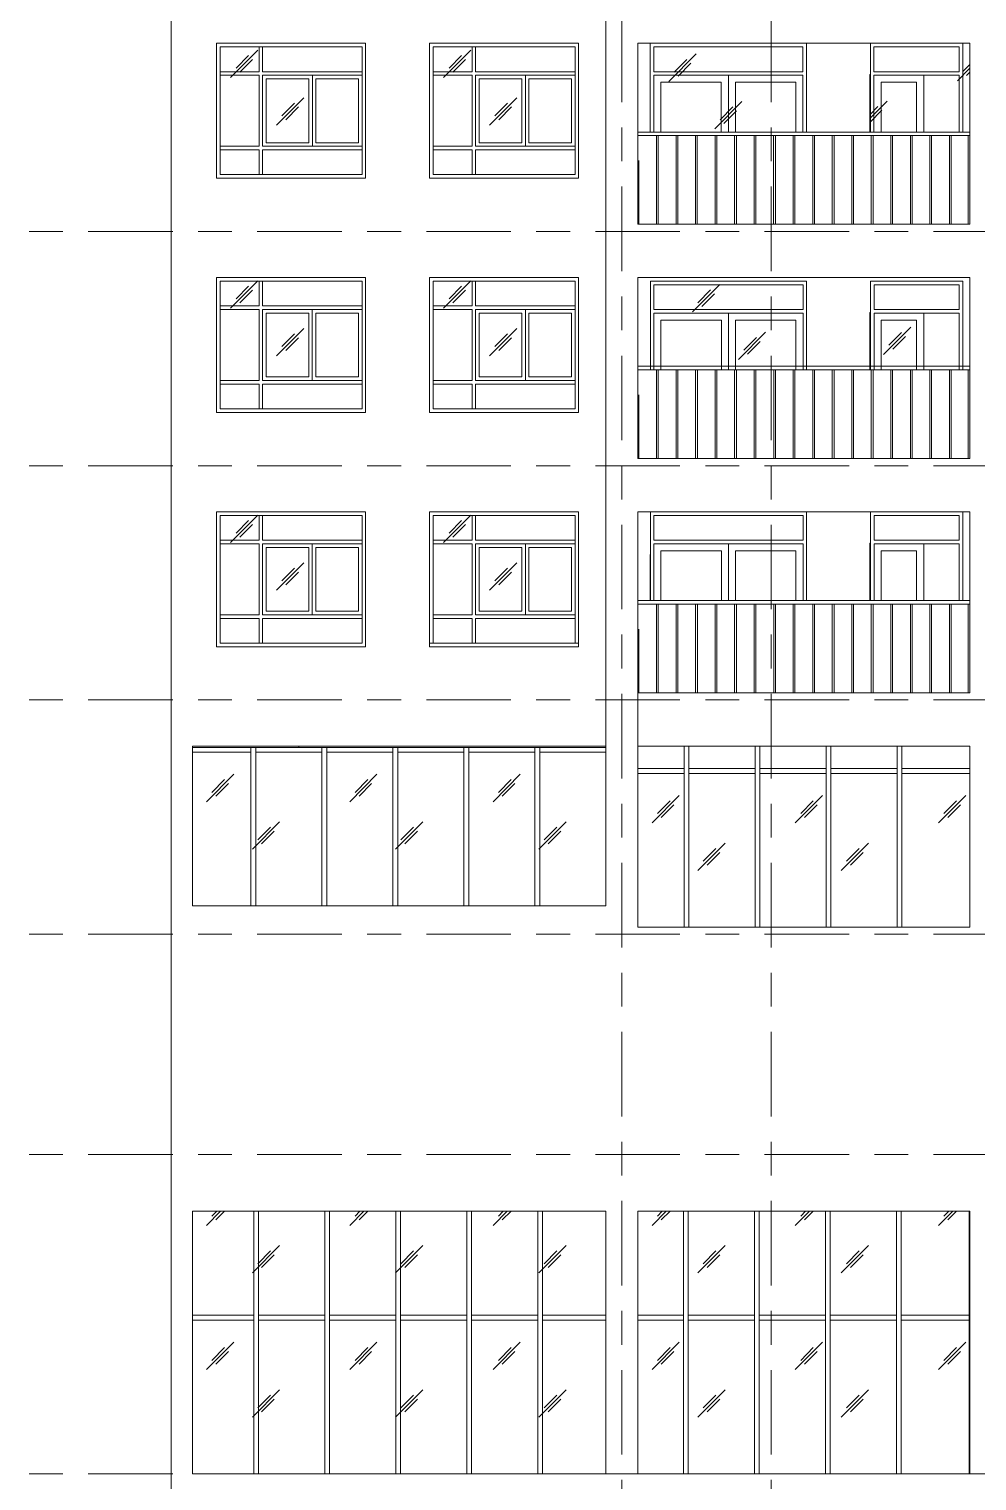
# Model space of a CAD drawing. Header units: millimetres. Extents: x -2100 to 124761, y -10432 to 93550.
# Drawn here: x -2000 to 11350, y 10900 to 31351 of the extents above; entities that cross this region are included whole.
import ezdxf
from ezdxf.xclip import XClip

# ---------------------------------------------------------------- set-up
doc = ezdxf.new("R2010")
doc.units = ezdxf.units.MM
doc.header["$XCLIPFRAME"] = 0
doc.linetypes.add('Centre', pattern=[31.75, 6.35, -4.7625, 15.875, -4.7625])
for name, color, linetype, lineweight in [('A-GLAZ-CWMG', 55, 'Continuous', 5), ('CUA', 31, 'Continuous', 9), ('KINH', 152, 'Continuous', 5), ('NET THAY 1', 41, 'Continuous', 5), ('NET THAY 2', 55, 'Continuous', 5), ('NET-THAY', 2, 'Continuous', 9), ('TRUC', 225, 'Continuous', 5)]:
    doc.layers.add(name, color=color, linetype=linetype, lineweight=lineweight)

# ---------------------------------------------------------------- blocks, each defined once
blk = doc.blocks.new('ALC1807-ASCENT PLAZA-KET CAU 180524_rvt-1-MẶT ĐỨNG TRỤC A-Q')
at = {"layer": 'NET-THAY'}
for p, q in [((0, -450), (0, 21250)), ((300, 21250), (300, 19000)), ((1800, 21250), (1800, 21233)), ((6125, 19000), (6125, 21250)), ((6575, 21250), (6575, 18700)), ((11250, 21250), (11250, 18700)), ((300, 14700), (300, 11000)), ((6125, 11000), (6125, 14700)), ((6575, 14700), (6575, 11000)), ((11250, 14700), (11250, 11000))]:
    blk.add_line(p, q, dxfattribs=at)
blk = doc.blocks.new('System Panel - Glazed-1982567-MẶT ĐỨNG TRỤC A-Q')
at = {"layer": 'KINH'}
blk.add_line((14912, 5500), (14912, 7667), dxfattribs=at)
blk = doc.blocks.new('System Panel - Glazed-1982885-MẶT ĐỨNG TRỤC A-Q')
at = {"layer": 'KINH'}
blk.add_line((11240, 13233), (11240, 14700), dxfattribs=at)
blk = doc.blocks.new('Rectangular Mullion - Rectangular Mullion-V40-MẶT ĐỨNG TRỤC A-Q')
at = {"layer": 'A-GLAZ-CWMG'}
for p, q in [((13944, 13167), (13944, 13233)), ((14902, 13233), (13944, 13233)), ((14902, 13167), (13944, 13167)), ((14902, 13233), (14902, 13167))]:
    blk.add_line(p, q, dxfattribs=at)
blk = doc.blocks.new('Rectangular Mullion - Rectangular Mullion-V37-MẶT ĐỨNG TRỤC A-Q')
at = {"layer": 'A-GLAZ-CWMG'}
for p, q in [((14642, 2167), (14642, 2233)), ((15575, 2233), (14642, 2233)), ((15575, 2167), (14642, 2167)), ((15575, 2233), (15575, 2167))]:
    blk.add_line(p, q, dxfattribs=at)
blk = doc.blocks.new('Rectangular Mullion - Rectangular Mullion-1982799-MẶT ĐỨNG TRỤC A-Q')
at = {"layer": 'A-GLAZ-CWMG'}
for p, q in [((7215, 13233), (6575, 13233)), ((7215, 13167), (6575, 13167)), ((7215, 13233), (7215, 13167))]:
    blk.add_line(p, q, dxfattribs=at)
blk = doc.blocks.new('Rectangular Mullion - Rectangular Mullion-V38-MẶT ĐỨNG TRỤC A-Q')
at = {"layer": 'A-GLAZ-CWMG'}
for p, q in [((15575, 2200), (15575, 0)), ((15642, 2200), (15642, 0))]:
    blk.add_line(p, q, dxfattribs=at)
blk = doc.blocks.new('Rectangular Mullion - Rectangular Mullion-1978522-MẶT ĐỨNG TRỤC A-Q')
at = {"layer": 'A-GLAZ-CWMG'}
for p, q in [((13878, 14700), (13878, 13200)), ((13944, 14700), (13944, 13200))]:
    blk.add_line(p, q, dxfattribs=at)
blk = doc.blocks.new('Rectangular Mullion - Rectangular Mullion-V41-MẶT ĐỨNG TRỤC A-Q')
at = {"layer": 'A-GLAZ-CWMG'}
for p, q in [((5232, 13167), (5232, 13233)), ((6125, 13233), (5232, 13233)), ((6125, 13167), (5232, 13167))]:
    blk.add_line(p, q, dxfattribs=at)
blk = doc.blocks.new('Rectangular Mullion - Rectangular Mullion-1982801-MẶT ĐỨNG TRỤC A-Q')
at = {"layer": 'A-GLAZ-CWMG'}
for p, q in [((1165, 13233), (300, 13233)), ((1165, 13167), (300, 13167)), ((1165, 13233), (1165, 13167))]:
    blk.add_line(p, q, dxfattribs=at)
blk = doc.blocks.new('Rectangular Mullion - Rectangular Mullion-V99-MẶT ĐỨNG TRỤC A-Q')
at = {"layer": 'A-GLAZ-CWMG'}
for p, q in [((10292, 20867), (10292, 20933)), ((11250, 20933), (10292, 20933)), ((11250, 20867), (10292, 20867))]:
    blk.add_line(p, q, dxfattribs=at)
blk = doc.blocks.new('Rectangular Mullion - Rectangular Mullion-V53-MẶT ĐỨNG TRỤC A-Q')
at = {"layer": 'A-GLAZ-CWMG'}
for p, q in [((7225, 7733), (6575, 7733)), ((7225, 7667), (6575, 7667)), ((7225, 7733), (7225, 7667))]:
    blk.add_line(p, q, dxfattribs=at)
blk = doc.blocks.new('Rectangular Mullion - Rectangular Mullion-1978828-MẶT ĐỨNG TRỤC A-Q')
at = {"layer": 'A-GLAZ-CWMG'}
for p, q in [((10225, 21250), (10225, 20900)), ((10292, 21250), (10292, 20900))]:
    blk.add_line(p, q, dxfattribs=at)
blk = doc.blocks.new('Rectangular Mullion - Rectangular Mullion-V100-MẶT ĐỨNG TRỤC A-Q')
at = {"layer": 'A-GLAZ-CWMG'}
for p, q in [((5192, 21167), (5192, 21233)), ((6125, 21233), (5192, 21233)), ((6125, 21167), (5192, 21167))]:
    blk.add_line(p, q, dxfattribs=at)
blk = doc.blocks.new('Rectangular Mullion - Rectangular Mullion-1982603-MẶT ĐỨNG TRỤC A-Q')
at = {"layer": 'A-GLAZ-CWMG'}
for p, q in [((300, 21167), (300, 21233)), ((1125, 21233), (300, 21233)), ((1125, 21167), (300, 21167)), ((1125, 21233), (1125, 21167))]:
    blk.add_line(p, q, dxfattribs=at)
blk = doc.blocks.new('Rectangular Mullion - Rectangular Mullion-1983216-MẶT ĐỨNG TRỤC A-Q')
at = {"layer": 'A-GLAZ-CWMG'}
for p, q in [((5125, 21233), (5192, 21233)), ((5125, 21233), (5125, 19000)), ((5192, 21233), (5192, 19000))]:
    blk.add_line(p, q, dxfattribs=at)
blk = doc.blocks.new('Railing - 25mm-V61-MẶT ĐỨNG TRỤC A-Q')
at = {"layer": 'NET THAY 2'}
blk.add_line((30025, 87600), (30025, 86700), dxfattribs=at)
blk = doc.blocks.new('Railing - 25mm-1425477-MẶT ĐỨNG TRỤC A-Q')
at = {"layer": 'NET THAY 2'}
for p, q in [((30037, 86700), (30037, 87950)), ((30062, 87950), (30062, 86700))]:
    blk.add_line(p, q, dxfattribs=at)
blk = doc.blocks.new('Railing - 25mm-V62-MẶT ĐỨNG TRỤC A-Q')
at = {"layer": 'NET THAY 2'}
blk.add_line((32775, 86700), (32775, 87950), dxfattribs=at)
blk = doc.blocks.new('Railing - Railing-1821294-MẶT ĐỨNG TRỤC A-Q')
for name, p in [('Railing - 25mm-1425477-MẶT ĐỨNG TRỤC A-Q', (-23200, -64700)), ('Railing - 25mm-1425477-MẶT ĐỨNG TRỤC A-Q', (-22925, -64700)), ('Railing - 25mm-1425477-MẶT ĐỨNG TRỤC A-Q', (-22650, -64700)), ('Railing - 25mm-1425477-MẶT ĐỨNG TRỤC A-Q', (-22375, -64700)), ('Railing - 25mm-1425477-MẶT ĐỨNG TRỤC A-Q', (-22100, -64700)), ('Railing - 25mm-1425477-MẶT ĐỨNG TRỤC A-Q', (-21825, -64700)), ('Railing - 25mm-1425477-MẶT ĐỨNG TRỤC A-Q', (-21550, -64700)), ('Railing - 25mm-1425477-MẶT ĐỨNG TRỤC A-Q', (-21275, -64700)), ('Railing - 25mm-1425477-MẶT ĐỨNG TRỤC A-Q', (-21000, -64700)), ('Railing - 25mm-1425477-MẶT ĐỨNG TRỤC A-Q', (-20725, -64700)), ('Railing - 25mm-1425477-MẶT ĐỨNG TRỤC A-Q', (-20450, -64700)), ('Railing - 25mm-1425477-MẶT ĐỨNG TRỤC A-Q', (-20175, -64700)), ('Railing - 25mm-1425477-MẶT ĐỨNG TRỤC A-Q', (-19900, -64700)), ('Railing - 25mm-1425477-MẶT ĐỨNG TRỤC A-Q', (-19625, -64700)), ('Railing - 25mm-1425477-MẶT ĐỨNG TRỤC A-Q', (-19350, -64700)), ('Railing - 25mm-1425477-MẶT ĐỨNG TRỤC A-Q', (-19075, -64700)), ('Railing - 25mm-V62-MẶT ĐỨNG TRỤC A-Q', (-21550, -64700)), ('Railing - 25mm-V61-MẶT ĐỨNG TRỤC A-Q', (-23437, -64700))]:
    blk.add_blockref(name, p)
blk = doc.blocks.new('CUA SAN PHOI LUA1 - CUA SAN PHOI LUA 700-1661581-MẶT ĐỨNG TRỤC A-Q')
at = {"layer": 'CUA'}
for p, q in [((9850, 24060), (9840, 24060)), ((9840, 23250), (9840, 24060)), ((11100, 24100), (9900, 24100)), ((9900, 23250), (9900, 24050)), ((9900, 24050), (11100, 24050)), ((10000, 23950), (10000, 23250)), ((10000, 23950), (10500, 23950)), ((10500, 23250), (10500, 23950)), ((10600, 24050), (10600, 23250)), ((11100, 23250), (11100, 24050))]:
    blk.add_line(p, q, dxfattribs=at)
for points in [[(9850, 23250), (9850, 24500), (11150, 24500), (11150, 23250)], [(9900, 24100), (9900, 24450), (11100, 24450), (11100, 24100)]]:
    blk.add_lwpolyline(points, dxfattribs=at)
blk = doc.blocks.new('X-PHONG NGU 2 - X-PHONG NGU 2_Recovery_-1759957-MẶT ĐỨNG TRỤC A-Q')
at = {"layer": 'CUA'}
for p, q in [((3653, 84100), (3653, 82200)), ((5753, 84100), (3653, 84100)), ((5753, 82200), (5753, 84100)), ((3703, 84050), (5703, 84050)), ((3703, 82250), (3703, 84050)), ((4303, 84050), (4253, 84050)), ((4253, 84050), (4253, 83700)), ((4303, 83700), (4303, 84050)), ((5703, 84050), (5703, 82250)), ((4253, 83700), (3703, 83700)), ((3703, 83700), (3703, 83650)), ((3703, 83650), (4253, 83650)), ((4253, 83650), (4253, 82650)), ((5703, 83700), (4303, 83700)), ((5003, 83650), (4303, 83650)), ((4303, 83650), (4303, 82650)), ((4303, 82650), (4303, 83650)), ((4303, 83650), (5703, 83650)), ((5003, 82650), (5003, 83650)), ((5703, 83650), (5703, 83700)), ((4353, 82700), (4353, 83600)), ((4353, 83600), (4953, 83600)), ((4953, 83600), (4953, 82700)), ((5053, 83600), (5653, 83600)), ((5053, 82700), (5053, 83600)), ((5653, 83600), (5653, 82700)), ((4253, 82650), (3703, 82650)), ((3703, 82650), (3703, 82600)), ((4303, 82650), (5003, 82650)), ((5703, 82650), (4303, 82650)), ((4953, 82700), (4353, 82700)), ((5653, 82700), (5053, 82700)), ((5703, 82600), (5703, 82650)), ((3703, 82600), (4253, 82600)), ((4253, 82600), (4253, 82250)), ((4303, 82250), (4303, 82600)), ((4303, 82600), (5703, 82600)), ((5703, 82250), (3703, 82250)), ((4253, 82250), (4303, 82250)), ((3653, 82200), (5753, 82200))]:
    blk.add_line(p, q, dxfattribs=at)
blk = doc.blocks.new('CUA LO GIA _LUA_ - CUA LO GIA _LUA_-1365713-MẶT ĐỨNG TRỤC A-Q')
at = {"layer": 'CUA'}
for p, q in [((6750, 23250), (6750, 24100)), ((8900, 24100), (6800, 24100)), ((7850, 24050), (6800, 24050)), ((6800, 23250), (6800, 24050)), ((6800, 24050), (6800, 23250)), ((6800, 24050), (8900, 24050)), ((6900, 23950), (6900, 23250)), ((6900, 23950), (7750, 23950)), ((7750, 23250), (7750, 23950)), ((7850, 24050), (7850, 23250)), ((7950, 23950), (8800, 23950)), ((7950, 23950), (7950, 23250)), ((8800, 23250), (8800, 23950)), ((8900, 23250), (8900, 24050)), ((8950, 24100), (8950, 23250))]:
    blk.add_line(p, q, dxfattribs=at)
for points in [[(6750, 24100), (6750, 24500), (8950, 24500), (8950, 24100)], [(6800, 24100), (6800, 24450), (8900, 24450), (8900, 24100)]]:
    blk.add_lwpolyline(points, dxfattribs=at)
blk = doc.blocks.new('Top Rail Type - Top Rail_Internal_-1821309-MẶT ĐỨNG TRỤC A-Q')
at = {"layer": 'NET THAY 1'}
for p, q in [((11250, 22950), (6575, 22950)), ((6575, 22900), (11250, 22900))]:
    blk.add_line(p, q, dxfattribs=at)
blk = doc.blocks.new('A$C26D738F4')
at = {"layer": 'KINH'}
h = blk.add_hatch(dxfattribs=at)
h.set_pattern_fill('FP_11', color=256, style=0, pattern_type=2)
h.set_pattern_definition([(45.204, (22327, -14003.6), (0.002, 2032), [252.7, -2610.8]), (45.204, (22272.3, -13948.4), (0.002, 2032), [252.7, -2610.8]), (45.204, (22197, -14079.4), (0.002, 2032), [544.27, -2319.24]), (45.204, (20955.1, -12642.1), (0.002, 2032), [252.7, -2610.8]), (45.204, (20900.3, -12587), (0.002, 2032), [252.7, -2610.8]), (45.204, (20825, -12718), (0.002, 2032), [544.27, -2319.24])])
h.paths.add_polyline_path([(36897, -2483), (36897, -383), (35487, -383), (35487, -2483)])
h = blk.add_hatch(dxfattribs=at)
h.set_pattern_fill('FP_11', color=256, style=0, pattern_type=2)
h.set_pattern_definition([(45.204, (24372, -13995.6), (0.002, 2032), [252.7, -2610.8]), (45.204, (24317.3, -13940.5), (0.002, 2032), [252.7, -2610.8]), (45.204, (24242, -14071.5), (0.002, 2032), [544.27, -2319.24]), (45.204, (23000.1, -12634.2), (0.002, 2032), [252.7, -2610.8]), (45.204, (22945.3, -12579), (0.002, 2032), [252.7, -2610.8]), (45.204, (22870, -12710), (0.002, 2032), [544.27, -2319.24])])
h.paths.add_polyline_path([(39987, -2600), (39987, -1400), (37787, -1400), (37787, -2600)])
at = {"layer": 'NET-THAY'}
for p, q in [((35487, -100), (40162, -100)), ((43097, -750), (43097, -2650)), ((43997, -2650), (43997, -750)), ((35487, -2650), (40162, -2650))]:
    blk.add_line(p, q, dxfattribs=at)
for points in [[(40612, 50), (40612, -3250)], [(46737, 50), (46737, -3250)], [(35487, -100), (35487, -2650)], [(40162, -100), (40162, -2650)]]:
    blk.add_lwpolyline(points, dxfattribs=at)
at = {"layer": 'CUA', "rotation": 180}
for name, p in [('X-PHONG NGU 2 - X-PHONG NGU 2_Recovery_-1759957-MẶT ĐỨNG TRỤC A-Q', (46750, 81450)), ('X-PHONG NGU 2 - X-PHONG NGU 2_Recovery_-1759957-MẶT ĐỨNG TRỤC A-Q', (49750, 81450)), ('CUA SAN PHOI LUA1 - CUA SAN PHOI LUA 700-1661581-MẶT ĐỨNG TRỤC A-Q', (46737, 21850))]:
    blk.add_blockref(name, p, dxfattribs=at)
at = {"layer": 'CUA'}
ref = blk.add_blockref('CUA LO GIA _LUA_ - CUA LO GIA _LUA_-1365713-MẶT ĐỨNG TRỤC A-Q', (46737, 21850), dxfattribs=dict(at, rotation=180))
XClip(ref).set_block_clipping_path([(6687.0112703076, 23250.0000000015), (9036.199414279, 24500.0000000003)])
at = {"layer": 'NET THAY 1', "rotation": 180}
for name, p in [('Railing - Railing-1821294-MẶT ĐỨNG TRỤC A-Q', (46737, 21900)), ('Top Rail Type - Top Rail_Internal_-1821309-MẶT ĐỨNG TRỤC A-Q', (46737, 21550))]:
    blk.add_blockref(name, p, dxfattribs=at)

msp = doc.modelspace()

# ---------------------------------------------------------------- hatches: boundary and pattern name
at = {"layer": 'KINH'}
h = msp.add_hatch(dxfattribs=at)
h.set_pattern_fill('FP_11', color=256, angle=180, style=0, pattern_type=2)
h.set_pattern_definition([(225.204, (15860, 42498.4), (-0.002, -2032), [252.7, -2610.8]), (225.204, (15914.8, 42443.3), (-0.002, -2032), [252.7, -2610.8]), (225.204, (15990.1, 42574.3), (-0.002, -2032), [544.27, -2319.24]), (225.204, (17232, 41137), (-0.002, -2032), [252.7, -2610.8]), (225.204, (17286.7, 41081.8), (-0.002, -2032), [252.7, -2610.8]), (225.204, (17362, 41212.9), (-0.002, -2032), [544.27, -2319.24])])
h.paths.add_polyline_path([(639.9, 31100), (639.9, 29200), (2739.9, 29200), (2739.9, 31100)])
h = msp.add_hatch(dxfattribs=at)
h.set_pattern_fill('FP_11', color=256, angle=180, style=0, pattern_type=2)
h.set_pattern_definition([(225.204, (18860, 42498.4), (-0.002, -2032), [252.7, -2610.8]), (225.204, (18914.8, 42443.3), (-0.002, -2032), [252.7, -2610.8]), (225.204, (18990.1, 42574.3), (-0.002, -2032), [544.27, -2319.24]), (225.204, (20232, 41137), (-0.002, -2032), [252.7, -2610.8]), (225.204, (20286.7, 41081.8), (-0.002, -2032), [252.7, -2610.8]), (225.204, (20362, 41212.9), (-0.002, -2032), [544.27, -2319.24])])
h.paths.add_polyline_path([(3639.9, 31100), (3639.9, 29200), (5739.9, 29200), (5739.9, 31100)])
h = msp.add_hatch(dxfattribs=at)
h.set_pattern_fill('FP_11', color=256, angle=180, style=0, pattern_type=2)
h.set_pattern_definition([(225.204, (15860, 39248.4), (-0.002, -2032), [252.7, -2610.8]), (225.204, (15914.8, 39193.3), (-0.002, -2032), [252.7, -2610.8]), (225.204, (15990.1, 39324.3), (-0.002, -2032), [544.27, -2319.24]), (225.204, (17232, 37887), (-0.002, -2032), [252.7, -2610.8]), (225.204, (17286.7, 37831.8), (-0.002, -2032), [252.7, -2610.8]), (225.204, (17362, 37962.9), (-0.002, -2032), [544.27, -2319.24])])
h.paths.add_polyline_path([(639.9, 27850), (639.9, 25950), (2739.9, 25950), (2739.9, 27850)])
h = msp.add_hatch(dxfattribs=at)
h.set_pattern_fill('FP_11', color=256, angle=180, style=0, pattern_type=2)
h.set_pattern_definition([(225.204, (18860, 39248.4), (-0.002, -2032), [252.7, -2610.8]), (225.204, (18914.8, 39193.3), (-0.002, -2032), [252.7, -2610.8]), (225.204, (18990.1, 39324.3), (-0.002, -2032), [544.27, -2319.24]), (225.204, (20232, 37887), (-0.002, -2032), [252.7, -2610.8]), (225.204, (20286.7, 37831.8), (-0.002, -2032), [252.7, -2610.8]), (225.204, (20362, 37962.9), (-0.002, -2032), [544.27, -2319.24])])
h.paths.add_polyline_path([(3639.9, 27850), (3639.9, 25950), (5739.9, 25950), (5739.9, 27850)])
h = msp.add_hatch(dxfattribs=at)
h.set_pattern_fill('FP_11', color=256, angle=180, style=0, pattern_type=2)
h.set_pattern_definition([(225.204, (22364.7, 39195.6), (-0.002, -2032), [252.7, -2610.8]), (225.204, (22419.5, 39140.5), (-0.002, -2032), [252.7, -2610.8]), (225.204, (22494.8, 39271.5), (-0.002, -2032), [544.27, -2319.24]), (225.204, (23736.7, 37834.2), (-0.002, -2032), [252.7, -2610.8]), (225.204, (23791.4, 37779), (-0.002, -2032), [252.7, -2610.8]), (225.204, (23866.8, 37910), (-0.002, -2032), [544.27, -2319.24])])
h.paths.add_polyline_path([(6749.9, 27800), (6749.9, 26600), (8949.9, 26600), (8949.9, 27800)])
h = msp.add_hatch(dxfattribs=at)
h.set_pattern_fill('FP_11', color=256, angle=180, style=0, pattern_type=2)
h.set_pattern_definition([(225.204, (24409.7, 39267.1), (-0.002, -2032), [252.7, -2610.8]), (225.204, (24464.5, 39212), (-0.002, -2032), [252.7, -2610.8]), (225.204, (24539.8, 39343), (-0.002, -2032), [544.27, -2319.24]), (225.204, (25781.7, 37905.7), (-0.002, -2032), [252.7, -2610.8]), (225.204, (25836.4, 37850.5), (-0.002, -2032), [252.7, -2610.8]), (225.204, (25911.8, 37981.6), (-0.002, -2032), [544.27, -2319.24])])
h.paths.add_polyline_path([(9840, 27746.2), (9840, 26600), (11249.9, 26600), (11249.9, 27746.2)])
h = msp.add_hatch(dxfattribs=at)
h.set_pattern_fill('FP_11', color=256, angle=180, style=0, pattern_type=2)
h.set_pattern_definition([(225.204, (15860, 35948.4), (-0.002, -2032), [252.7, -2610.8]), (225.204, (15914.8, 35893.3), (-0.002, -2032), [252.7, -2610.8]), (225.204, (15990.1, 36024.3), (-0.002, -2032), [544.27, -2319.24]), (225.204, (17232, 34587), (-0.002, -2032), [252.7, -2610.8]), (225.204, (17286.7, 34531.8), (-0.002, -2032), [252.7, -2610.8]), (225.204, (17362, 34662.9), (-0.002, -2032), [544.27, -2319.24])])
h.paths.add_polyline_path([(639.9, 24550), (639.9, 22650), (2739.9, 22650), (2739.9, 24550)])
h = msp.add_hatch(dxfattribs=at)
h.set_pattern_fill('FP_11', color=256, angle=180, style=0, pattern_type=2)
h.set_pattern_definition([(225.204, (18860, 35948.4), (-0.002, -2032), [252.7, -2610.8]), (225.204, (18914.8, 35893.3), (-0.002, -2032), [252.7, -2610.8]), (225.204, (18990.1, 36024.3), (-0.002, -2032), [544.27, -2319.24]), (225.204, (20232, 34587), (-0.002, -2032), [252.7, -2610.8]), (225.204, (20286.7, 34531.8), (-0.002, -2032), [252.7, -2610.8]), (225.204, (20362, 34662.9), (-0.002, -2032), [544.27, -2319.24])])
h.paths.add_polyline_path([(3639.9, 24550), (3639.9, 22650), (5739.9, 22650), (5739.9, 24550)])
h = msp.add_hatch(dxfattribs=at)
h.set_pattern_fill('FP_11', color=256, angle=180, style=0, pattern_type=2)
h.set_pattern_definition([(225.204, (15520, 32298.4), (-0.002, -2032), [252.7, -2610.8]), (225.204, (15574.8, 32243.3), (-0.002, -2032), [252.7, -2610.8]), (225.204, (15650.1, 32374.3), (-0.002, -2032), [544.27, -2319.24]), (225.204, (16892, 30937), (-0.002, -2032), [252.7, -2610.8]), (225.204, (16946.7, 30881.8), (-0.002, -2032), [252.7, -2610.8]), (225.204, (17022, 31012.9), (-0.002, -2032), [544.27, -2319.24])])
h.paths.add_polyline_path([(299.9, 21250), (299.9, 19000), (6124.9, 19000), (6124.9, 21250)])
h = msp.add_hatch(dxfattribs=at)
h.set_pattern_fill('FP_11', color=256, angle=180, style=0, pattern_type=2)
h.set_pattern_definition([(225.204, (21795, 31998.4), (-0.002, -2032), [252.7, -2610.8]), (225.204, (21849.8, 31943.3), (-0.002, -2032), [252.7, -2610.8]), (225.204, (21925.1, 32074.3), (-0.002, -2032), [544.27, -2319.24]), (225.204, (23167, 30637), (-0.002, -2032), [252.7, -2610.8]), (225.204, (23221.7, 30581.8), (-0.002, -2032), [252.7, -2610.8]), (225.204, (23297, 30712.9), (-0.002, -2032), [544.27, -2319.24])])
h.paths.add_polyline_path([(6574.9, 21250), (6574.9, 18700), (11249.9, 18700), (11249.9, 21250)])
h = msp.add_hatch(dxfattribs=at)
h.set_pattern_fill('FP_11', color=256, angle=180, style=0, pattern_type=2)
h.set_pattern_definition([(225.204, (15520, 24298.4), (-0.002, -2032), [252.7, -2610.8]), (225.204, (15574.8, 24243.3), (-0.002, -2032), [252.7, -2610.8]), (225.204, (15650.1, 24374.3), (-0.002, -2032), [544.27, -2319.24]), (225.204, (16892, 22937), (-0.002, -2032), [252.7, -2610.8]), (225.204, (16946.7, 22881.8), (-0.002, -2032), [252.7, -2610.8]), (225.204, (17022, 23012.9), (-0.002, -2032), [544.27, -2319.24])])
h.paths.add_polyline_path([(299.9, 14700), (299.9, 11000), (6124.9, 11000), (6124.9, 14700)])
h = msp.add_hatch(dxfattribs=at)
h.set_pattern_fill('FP_11', color=256, angle=180, style=0, pattern_type=2)
h.set_pattern_definition([(225.204, (21795, 24298.4), (-0.002, -2032), [252.7, -2610.8]), (225.204, (21849.8, 24243.3), (-0.002, -2032), [252.7, -2610.8]), (225.204, (21925.1, 24374.3), (-0.002, -2032), [544.27, -2319.24]), (225.204, (23167, 22937), (-0.002, -2032), [252.7, -2610.8]), (225.204, (23221.7, 22881.8), (-0.002, -2032), [252.7, -2610.8]), (225.204, (23297, 23012.9), (-0.002, -2032), [544.27, -2319.24])])
h.paths.add_polyline_path([(6574.9, 14700), (6574.9, 11000), (11249.9, 11000), (11249.9, 14700)])

# ---------------------------------------------------------------- linework, layer by layer
at = {"layer": 'NET-THAY'}
for p, q in [((639.9, 25950), (639.9, 27850)), ((639.9, 27850), (2739.9, 27850)), ((2739.9, 27850), (2739.9, 25950)), ((3639.9, 25950), (3639.9, 27850)), ((3639.9, 27850), (5739.9, 27850)), ((5739.9, 27850), (5739.9, 25950)), ((11249.9, 27850), (6574.9, 27850)), ((2739.9, 25950), (639.9, 25950)), ((5739.9, 25950), (3639.9, 25950)), ((11249.9, 25300), (6574.9, 25300)), ((639.9, 22650), (639.9, 24550)), ((639.9, 24550), (2739.9, 24550)), ((2739.9, 24550), (2739.9, 22650)), ((3639.9, 22700), (3639.9, 24550)), ((3639.9, 24550), (5739.9, 24550)), ((5739.9, 24550), (5739.9, 22700)), ((11249.9, 24550), (6574.9, 24550)), ((6749.9, 23300), (6749.9, 23950)), ((8949.9, 23950), (8949.9, 23300)), ((2739.9, 22650), (639.9, 22650)), ((5739.9, 22700), (3639.9, 22700)), ((11249.9, 22000), (6574.9, 22000)), ((-0.1, 21850), (-0.1, 21700)), ((299.9, 21250), (6124.9, 21250)), ((11249.9, 21250), (6574.9, 21250)), ((6124.9, 19000), (299.9, 19000)), ((11249.9, 18700), (6574.9, 18700)), ((299.9, 14700), (6124.9, 14700)), ((6574.9, 14700), (11249.9, 14700)), ((299.9, 11000), (6124.9, 11000)), ((6574.9, 11000), (11249.9, 11000))]:
    msp.add_line(p, q, dxfattribs=at)
for points in [[(-0.1, 25150), (-0.1, 28450)], [(6124.9, 25150), (6124.9, 28450)], [(6574.9, 25300), (6574.9, 27850)], [(11249.9, 25300), (11249.9, 27850)], [(-0.1, -447), (-0.1, 25150)], [(6124.9, 21233.3), (6124.9, 25150)], [(6574.9, 21250), (6574.9, 24550)], [(11249.9, 22000), (11249.9, 24550)]]:
    msp.add_lwpolyline(points, dxfattribs=at)
at = {"layer": 'TRUC', "linetype": 'Centre', "ltscale": 75}
for p, q in [((-0.1, -3849.3), (-0.1, 93540.4)), ((6349.9, -3849.3), (6349.9, 93540.4)), ((8449.9, -3849.3), (8449.9, 93540.4)), ((-2000.1, 28500), (44599.9, 28500)), ((-2000.1, 25200), (44599.9, 25200)), ((-2000.1, 21900), (44599.9, 21900)), ((-2000.1, 18600), (44599.9, 18600)), ((-2000.1, 15500), (44599.9, 15500)), ((-2000.1, 11000), (44599.9, 11000))]:
    msp.add_line(p, q, dxfattribs=at)

# ---------------------------------------------------------------- block references
at = {"lineweight": 5}
msp.add_blockref('ALC1807-ASCENT PLAZA-KET CAU 180524_rvt-1-MẶT ĐỨNG TRỤC A-Q', (0, 0), dxfattribs=at)
at = {"layer": 'A-GLAZ-CWMG'}
for name, p in [('Rectangular Mullion - Rectangular Mullion-1982603-MẶT ĐỨNG TRỤC A-Q', (0, 0)), ('Rectangular Mullion - Rectangular Mullion-1983216-MẶT ĐỨNG TRỤC A-Q', (-4000, 0)), ('Rectangular Mullion - Rectangular Mullion-V37-MẶT ĐỨNG TRỤC A-Q', (-13450, 19000)), ('Rectangular Mullion - Rectangular Mullion-1983216-MẶT ĐỨNG TRỤC A-Q', (-3000, 0)), ('Rectangular Mullion - Rectangular Mullion-V37-MẶT ĐỨNG TRỤC A-Q', (-12450, 19000)), ('Rectangular Mullion - Rectangular Mullion-1983216-MẶT ĐỨNG TRỤC A-Q', (-2000, 0)), ('Rectangular Mullion - Rectangular Mullion-V37-MẶT ĐỨNG TRỤC A-Q', (-11450, 19000)), ('Rectangular Mullion - Rectangular Mullion-1983216-MẶT ĐỨNG TRỤC A-Q', (-1000, 0)), ('Rectangular Mullion - Rectangular Mullion-V37-MẶT ĐỨNG TRỤC A-Q', (-10450, 19000)), ('Rectangular Mullion - Rectangular Mullion-1983216-MẶT ĐỨNG TRỤC A-Q', (0, 0)), ('Rectangular Mullion - Rectangular Mullion-V100-MẶT ĐỨNG TRỤC A-Q', (0, 0)), ('Rectangular Mullion - Rectangular Mullion-1978828-MẶT ĐỨNG TRỤC A-Q', (-3000, 0)), ('Rectangular Mullion - Rectangular Mullion-1978828-MẶT ĐỨNG TRỤC A-Q', (-2000, 0)), ('Rectangular Mullion - Rectangular Mullion-1978828-MẶT ĐỨNG TRỤC A-Q', (-1000, 0)), ('Rectangular Mullion - Rectangular Mullion-1978828-MẶT ĐỨNG TRỤC A-Q', (0, 0)), ('Rectangular Mullion - Rectangular Mullion-V53-MẶT ĐỨNG TRỤC A-Q', (0, 13200)), ('Rectangular Mullion - Rectangular Mullion-V38-MẶT ĐỨNG TRỤC A-Q', (-8349.9, 18700)), ('Rectangular Mullion - Rectangular Mullion-V37-MẶT ĐỨNG TRỤC A-Q', (-7349.9, 18700)), ('Rectangular Mullion - Rectangular Mullion-V38-MẶT ĐỨNG TRỤC A-Q', (-7349.9, 18700)), ('Rectangular Mullion - Rectangular Mullion-V37-MẶT ĐỨNG TRỤC A-Q', (-6349.9, 18700)), ('Rectangular Mullion - Rectangular Mullion-V38-MẶT ĐỨNG TRỤC A-Q', (-6349.9, 18700)), ('Rectangular Mullion - Rectangular Mullion-V37-MẶT ĐỨNG TRỤC A-Q', (-5349.9, 18700)), ('Rectangular Mullion - Rectangular Mullion-V38-MẶT ĐỨNG TRỤC A-Q', (-5349.9, 18700)), ('Rectangular Mullion - Rectangular Mullion-V99-MẶT ĐỨNG TRỤC A-Q', (0, 0)), ('Rectangular Mullion - Rectangular Mullion-1978522-MẶT ĐỨNG TRỤC A-Q', (-12712.5, 0)), ('Rectangular Mullion - Rectangular Mullion-1978522-MẶT ĐỨNG TRỤC A-Q', (-11712.5, 0)), ('Rectangular Mullion - Rectangular Mullion-1978522-MẶT ĐỨNG TRỤC A-Q', (-10712.5, 0)), ('Rectangular Mullion - Rectangular Mullion-1978522-MẶT ĐỨNG TRỤC A-Q', (-9712.5, 0)), ('Rectangular Mullion - Rectangular Mullion-1978522-MẶT ĐỨNG TRỤC A-Q', (-8712.5, 0)), ('Rectangular Mullion - Rectangular Mullion-1978522-MẶT ĐỨNG TRỤC A-Q', (-6662.4, 0)), ('Rectangular Mullion - Rectangular Mullion-1978522-MẶT ĐỨNG TRỤC A-Q', (-5662.4, 0)), ('Rectangular Mullion - Rectangular Mullion-1978522-MẶT ĐỨNG TRỤC A-Q', (-4662.4, 0)), ('Rectangular Mullion - Rectangular Mullion-1978522-MẶT ĐỨNG TRỤC A-Q', (-3662.4, 0)), ('Rectangular Mullion - Rectangular Mullion-1982801-MẶT ĐỨNG TRỤC A-Q', (0, 0)), ('Rectangular Mullion - Rectangular Mullion-V38-MẶT ĐỨNG TRỤC A-Q', (-14410, 11000)), ('Rectangular Mullion - Rectangular Mullion-V37-MẶT ĐỨNG TRỤC A-Q', (-13410, 11000)), ('Rectangular Mullion - Rectangular Mullion-V38-MẶT ĐỨNG TRỤC A-Q', (-13410, 11000)), ('Rectangular Mullion - Rectangular Mullion-V37-MẶT ĐỨNG TRỤC A-Q', (-12410, 11000)), ('Rectangular Mullion - Rectangular Mullion-V38-MẶT ĐỨNG TRỤC A-Q', (-12410, 11000)), ('Rectangular Mullion - Rectangular Mullion-V37-MẶT ĐỨNG TRỤC A-Q', (-11410, 11000)), ('Rectangular Mullion - Rectangular Mullion-V38-MẶT ĐỨNG TRỤC A-Q', (-11410, 11000)), ('Rectangular Mullion - Rectangular Mullion-V37-MẶT ĐỨNG TRỤC A-Q', (-10410, 11000)), ('Rectangular Mullion - Rectangular Mullion-V38-MẶT ĐỨNG TRỤC A-Q', (-10410, 11000)), ('Rectangular Mullion - Rectangular Mullion-V41-MẶT ĐỨNG TRỤC A-Q', (0, 0)), ('Rectangular Mullion - Rectangular Mullion-1982799-MẶT ĐỨNG TRỤC A-Q', (0, 0)), ('Rectangular Mullion - Rectangular Mullion-V38-MẶT ĐỨNG TRỤC A-Q', (-8359.9, 11000)), ('Rectangular Mullion - Rectangular Mullion-V37-MẶT ĐỨNG TRỤC A-Q', (-7359.9, 11000)), ('Rectangular Mullion - Rectangular Mullion-V38-MẶT ĐỨNG TRỤC A-Q', (-7359.9, 11000)), ('Rectangular Mullion - Rectangular Mullion-V37-MẶT ĐỨNG TRỤC A-Q', (-6359.9, 11000)), ('Rectangular Mullion - Rectangular Mullion-V38-MẶT ĐỨNG TRỤC A-Q', (-6359.9, 11000)), ('Rectangular Mullion - Rectangular Mullion-V37-MẶT ĐỨNG TRỤC A-Q', (-5359.9, 11000)), ('Rectangular Mullion - Rectangular Mullion-V38-MẶT ĐỨNG TRỤC A-Q', (-5359.9, 11000)), ('Rectangular Mullion - Rectangular Mullion-V40-MẶT ĐỨNG TRỤC A-Q', (-3662.4, 0))]:
    msp.add_blockref(name, p, dxfattribs=at)
at = {"layer": 'CUA'}
for name, p in [('X-PHONG NGU 2 - X-PHONG NGU 2_Recovery_-1759957-MẶT ĐỨNG TRỤC A-Q', (-3013.5, -56250)), ('X-PHONG NGU 2 - X-PHONG NGU 2_Recovery_-1759957-MẶT ĐỨNG TRỤC A-Q', (-13.5, -56250)), ('CUA LO GIA _LUA_ - CUA LO GIA _LUA_-1365713-MẶT ĐỨNG TRỤC A-Q', (0, 3300)), ('CUA SAN PHOI LUA1 - CUA SAN PHOI LUA 700-1661581-MẶT ĐỨNG TRỤC A-Q', (0, 3300)), ('X-PHONG NGU 2 - X-PHONG NGU 2_Recovery_-1759957-MẶT ĐỨNG TRỤC A-Q', (-3013.5, -59550)), ('X-PHONG NGU 2 - X-PHONG NGU 2_Recovery_-1759957-MẶT ĐỨNG TRỤC A-Q', (-13.5, -59550)), ('CUA SAN PHOI LUA1 - CUA SAN PHOI LUA 700-1661581-MẶT ĐỨNG TRỤC A-Q', (0, 50))]:
    msp.add_blockref(name, p, dxfattribs=at)
ref = msp.add_blockref('CUA LO GIA _LUA_ - CUA LO GIA _LUA_-1365713-MẶT ĐỨNG TRỤC A-Q', (0, 50), dxfattribs=at)
XClip(ref).set_block_clipping_path([(6701.3723620194, 23250.0000000015), (9011.5744796464, 24549.9999999992)])
at = {"layer": 'KINH'}
for name, p in [('System Panel - Glazed-1982885-MẶT ĐỨNG TRỤC A-Q', (0, 0)), ('System Panel - Glazed-1982567-MẶT ĐỨNG TRỤC A-Q', (-3672.4, 5500))]:
    msp.add_blockref(name, p, dxfattribs=at)
at = {"layer": 'NET THAY 1'}
for name, p in [('Top Rail Type - Top Rail_Internal_-1821309-MẶT ĐỨNG TRỤC A-Q', (0, 3650)), ('Railing - Railing-1821294-MẶT ĐỨNG TRỤC A-Q', (0, 3300)), ('Top Rail Type - Top Rail_Internal_-1821309-MẶT ĐỨNG TRỤC A-Q', (0, 350)), ('Railing - Railing-1821294-MẶT ĐỨNG TRỤC A-Q', (0, 0))]:
    msp.add_blockref(name, p, dxfattribs=at)
at = {"layer": 'NET-THAY', "rotation": 180}
msp.add_blockref('A$C26D738F4', (46736.8, 28500), dxfattribs=at)

doc.saveas('drawing.dxf')
